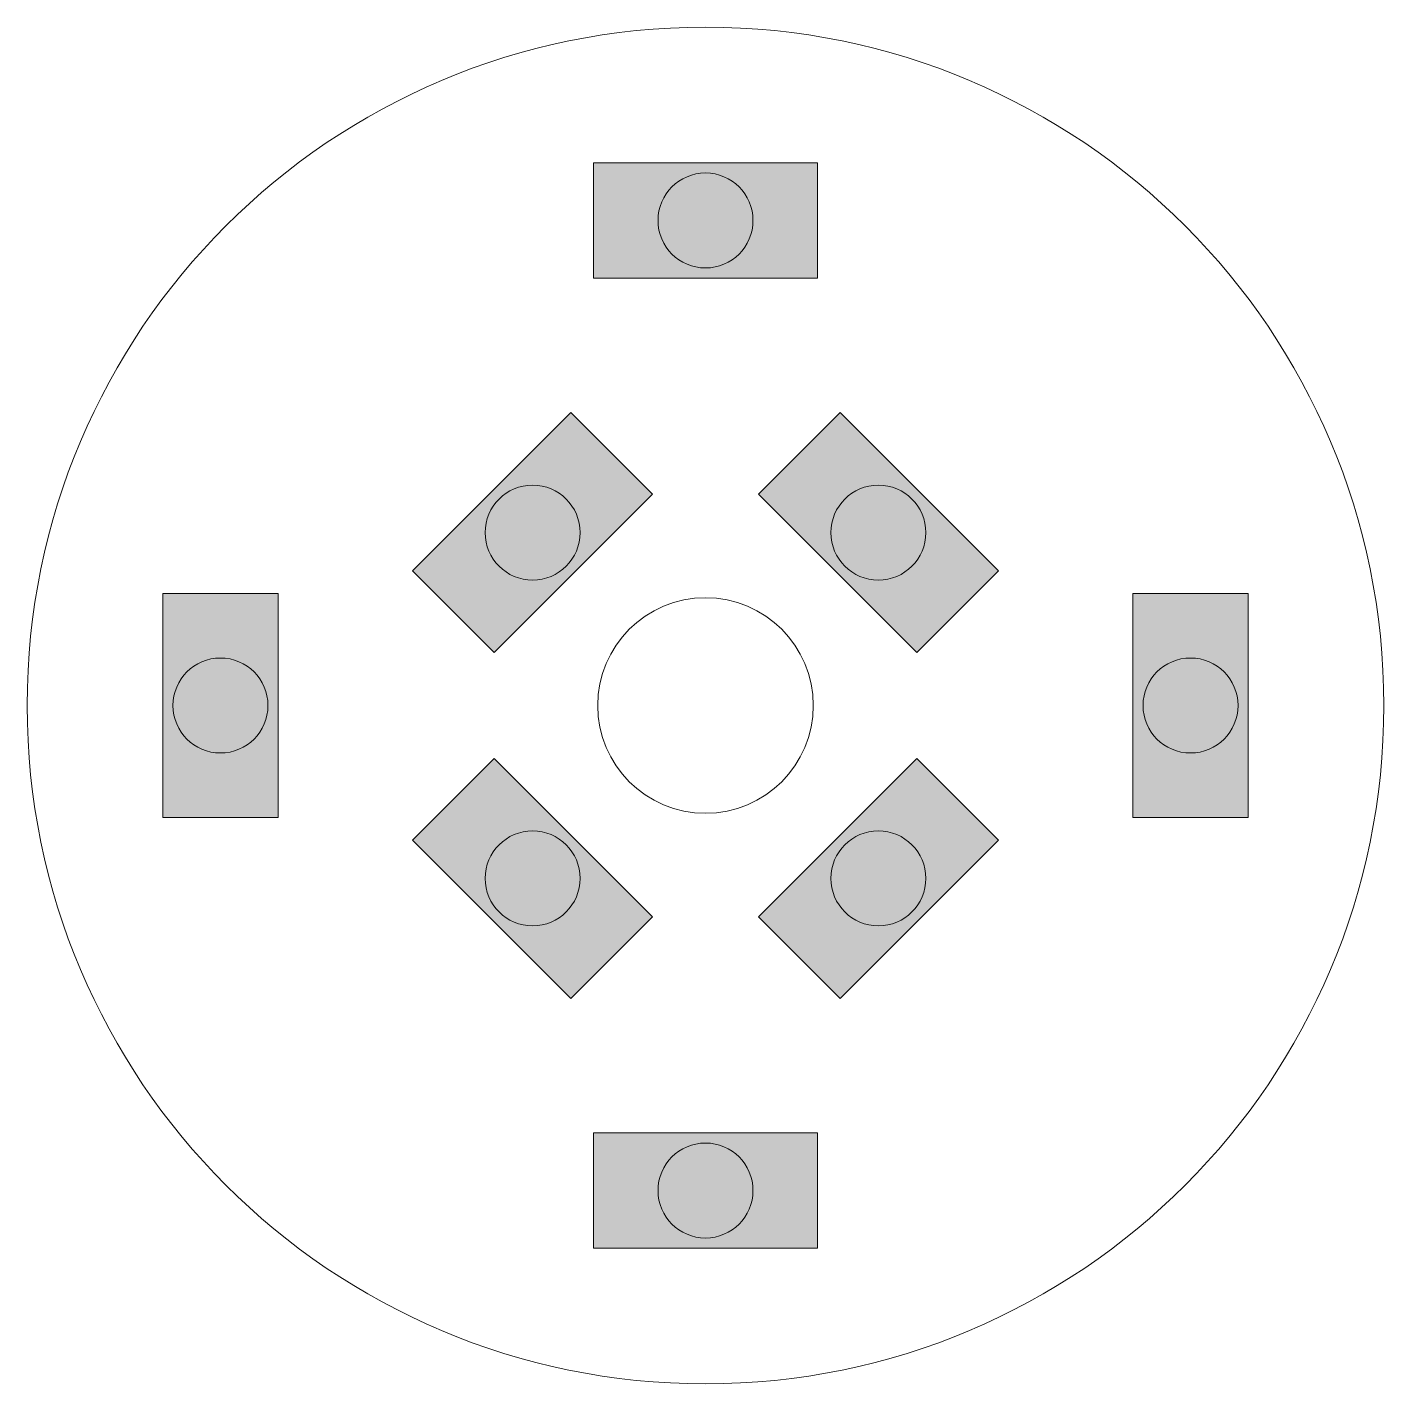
# Model space of a CAD drawing. Header units: inches. Extents: x -1 to 1, y -1 to 1.
import ezdxf

# ---------------------------------------------------------------- set-up
doc = ezdxf.new("R2010")
doc.units = ezdxf.units.IN
doc.header["$MEASUREMENT"] = 0

# ---------------------------------------------------------------- blocks, each defined once
blk = doc.blocks.new('*U1')
at = {"color": 1, "lineweight": 0}
for p, q in [((-0.085, 0.165), (-0.085, -0.165)), ((-0.085, 0.165), (0.085, 0.165)), ((0.085, 0.165), (0.085, -0.165)), ((-0.085, -0.165), (0.085, -0.165))]:
    blk.add_line(p, q, dxfattribs=at)
blk = doc.blocks.new('*U2')
at = {"color": 0, "linetype": 'ByBlock', "lineweight": -2, "transparency": 16777216}
for p, rotation in [((0, 0.715), 90), ((-0.715, 0), 180), ((0, -0.715), 270)]:
    blk.add_blockref('*U1', p, dxfattribs=dict(at, rotation=rotation))
blk.add_blockref('*U1', (0.715, 0), dxfattribs=at)
blk = doc.blocks.new('*U4')
at = {"color": 1, "lineweight": 0}
for p, q in [((-0.1768, 0.0566), (-0.0566, 0.1768)), ((-0.0566, 0.1768), (0.1768, -0.0566)), ((0.0566, -0.1768), (-0.1768, 0.0566)), ((0.1768, -0.0566), (0.0566, -0.1768))]:
    blk.add_line(p, q, dxfattribs=at)
blk = doc.blocks.new('*U5')
at = {"color": 0, "linetype": 'ByBlock', "lineweight": -2, "transparency": 16777216}
for p, rotation in [((-0.2549, 0.2549), 90.00000000000001), ((-0.2549, -0.2549), 180), ((0.2549, -0.2549), 270)]:
    blk.add_blockref('*U4', p, dxfattribs=dict(at, rotation=rotation))
blk.add_blockref('*U4', (0.2549, 0.2549), dxfattribs=at)
blk = doc.blocks.new('*U6')
at = {"color": 2, "lineweight": 0}
blk.add_circle((0, 0), 0.07, dxfattribs=at)
blk = doc.blocks.new('*U7')
at = {"color": 0, "linetype": 'ByBlock', "lineweight": -2, "transparency": 16777216}
blk.add_blockref('*U6', (0, 0.715), dxfattribs=at)
for p, rotation in [((-0.715, 0), 90), ((0.715, 0), 270), ((0, -0.715), 180)]:
    blk.add_blockref('*U6', p, dxfattribs=dict(at, rotation=rotation))
blk = doc.blocks.new('*U8')
at = {"color": 2, "lineweight": 0}
blk.add_circle((0, 0), 0.07, dxfattribs=at)
blk = doc.blocks.new('*U9')
at = {"color": 0, "linetype": 'ByBlock', "lineweight": -2, "transparency": 16777216}
for p, rotation in [((-0.2549, 0.2549), 90.00000000000001), ((-0.2549, -0.2549), 180), ((0.2549, -0.2549), 270)]:
    blk.add_blockref('*U8', p, dxfattribs=dict(at, rotation=rotation))
blk.add_blockref('*U8', (0.2549, 0.2549), dxfattribs=at)

msp = doc.modelspace()

# ---------------------------------------------------------------- hatches: boundary and pattern name
at = {"lineweight": 0}
h = msp.add_hatch(color=1, dxfattribs=at)
h.dxf.hatch_style = 1
h.paths.add_polyline_path([(0.165, 0.8), (-0.165, 0.8), (-0.165, 0.63), (0.165, 0.63)])
h.paths.add_polyline_path([(0.07, 0.715, -1), (-0.07, 0.715, -1)], flags=0)
h.paths.add_polyline_path([(0.07, 0.715, 1), (-0.07, 0.715, 1)], flags=16)
h.paths.add_polyline_path([(-0.3249, 0.2549, 1), (-0.1849, 0.2549, 1)], flags=0)
h.paths.add_polyline_path([(-0.1983, 0.4317), (-0.4317, 0.1983), (-0.3115, 0.0781), (-0.0781, 0.3115)])
h.paths.add_polyline_path([(-0.1849, 0.2549, -1), (-0.3249, 0.2549, -1)], flags=16)
h.paths.add_polyline_path([(0.1983, 0.4317), (0.0781, 0.3115), (0.3115, 0.0781), (0.4317, 0.1983)])
h.paths.add_polyline_path([(0.3249, 0.2549, -1), (0.1849, 0.2549, -1)], flags=16)
h.paths.add_polyline_path([(0.8, 0.165), (0.63, 0.165), (0.63, -0.165), (0.8, -0.165)])
h.paths.add_polyline_path([(0.785, 0, -1), (0.645, 0, -1)], flags=16)
h.paths.add_polyline_path([(0.3115, -0.0781), (0.0781, -0.3115), (0.1983, -0.4317), (0.4317, -0.1983)])
h.paths.add_polyline_path([(0.3249, -0.2549, -1), (0.1849, -0.2549, -1)], flags=16)
h.paths.add_polyline_path([(-0.0781, -0.3115), (-0.3115, -0.0781), (-0.4317, -0.1983), (-0.1983, -0.4317)])
h.paths.add_polyline_path([(-0.3249, -0.2549, -1), (-0.1849, -0.2549, -1)], flags=16)
h.paths.add_polyline_path([(-0.63, 0.165), (-0.8, 0.165), (-0.8, -0.165), (-0.63, -0.165)])
h.paths.add_polyline_path([(-0.645, 0, -1), (-0.785, 0, -1)], flags=16)
h.paths.add_polyline_path([(0.165, -0.63), (-0.165, -0.63), (-0.165, -0.8), (0.165, -0.8)])
h.paths.add_polyline_path([(0.07, -0.715, -1), (-0.07, -0.715, -1)], flags=16)
h = msp.add_hatch(color=1, dxfattribs=at)
h.dxf.hatch_style = 1
h.paths.add_polyline_path([(-0.07, 0.715, 1), (0.07, 0.715, 1)])
h.paths.add_polyline_path([(0.3249, 0.2549, 1), (0.1849, 0.2549, 1)])
h.paths.add_polyline_path([(-0.1849, 0.2549, 1), (-0.3249, 0.2549, 1)])
h.paths.add_polyline_path([(-0.645, 0, 1), (-0.785, 0, 1)])
h.paths.add_polyline_path([(-0.3249, -0.2549, 1), (-0.1849, -0.2549, 1)])
h.paths.add_polyline_path([(0.1849, -0.2549, 1), (0.3249, -0.2549, 1)])
h.paths.add_polyline_path([(-0.07, -0.715, 1), (0.07, -0.715, 1)])
h.paths.add_polyline_path([(0.785, 0, 1), (0.645, 0, 1)])

# ---------------------------------------------------------------- linework, layer by layer
at = {"color": 2, "lineweight": 0}
for radius in [1, 0.1588]:
    msp.add_circle((0, 0), radius, dxfattribs=at)

# ---------------------------------------------------------------- block references
for name in ['*U2', '*U5']:
    msp.add_blockref(name, (0, 0))
for name in ['*U7', '*U9']:
    msp.add_blockref(name, (0, 0), dxfattribs=at)

doc.saveas('drawing.dxf')
